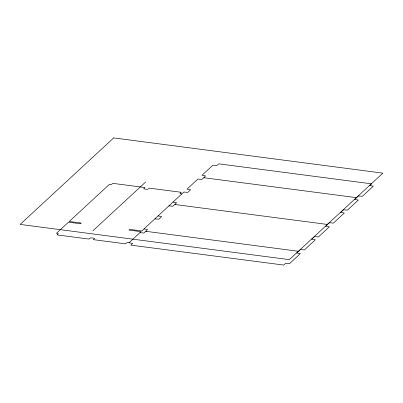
<?xml version="1.0" encoding="UTF-8"?>
<svg xmlns="http://www.w3.org/2000/svg" width="403" height="403" viewBox="0 0 403 403"><rect width="100%" height="100%" fill="white"/><g stroke="black" fill="none" stroke-linecap="round" stroke-linejoin="round"><path stroke-width="0.6" d="M204.261 177.733L203.883 177.522L205.59 175.935L202.009 175.265L212.9 165.2L216.814 165.552L218.497 163.996L219.121 163.88L371.037 183.763L371.415 183.97L369.702 185.561L373.319 186.161L362.393 196.291L358.484 195.944L356.796 197.5L356.171 197.611L203.822 177.733L201.848 179.39L197.893 179.073L187.022 189.138L190.624 189.773L187.818 192.367L183.864 192.05L141.78 230.974L129.716 229.398L128.965 230.088L141.03 231.665L129.036 242.772L132.642 243.407L130.955 244.964L131.212 245.19L283.657 265.053L285.531 263.416L289.445 263.764L300.351 253.593L296.754 253.034L298.437 251.477L298.19 251.245L146.274 231.367L145.589 231.438L143.866 233.025L139.906 232.707M144.022 228.899L147.604 229.564L145.896 231.156L146.274 231.367M158.052 215.922L161.633 216.587L158.827 219.187L154.873 218.864M173.018 202.084L176.6 202.749L174.912 204.306L175.164 204.538L327.291 224.431L329.488 222.758L333.442 223.081L344.318 213.011L340.711 212.376L343.517 209.782L347.431 210.134L358.322 200.069L354.741 199.404L356.448 197.813L356.071 197.601M181.808 193.949L180.01 193.521L181.154 192.448L180.781 192.236L149.453 188.141L147.71 189.289L145.533 189.203L143.735 188.77L144.884 187.702L144.601 187.506L113.283 183.405L112.598 183.476L111.435 184.544L109.369 184.398L69.23 221.479L81.295 223.061L80.55 223.751L68.485 222.174L56.485 233.277L58.309 233.68L57.166 234.748L57.538 234.959L88.867 239.055L90.615 237.906L92.786 237.992L94.584 238.425L93.461 239.463L93.718 239.689L125.036 243.795L125.721 243.719L126.885 242.651L129.061 242.737M92.922 230.778L145.674 181.99M168.902 205.888L172.857 206.21L174.585 204.623L175.265 204.548M327.08 224.416L327.432 224.662L325.75 226.219L329.352 226.854L318.435 236.949L314.526 236.601L311.721 239.196L315.327 239.825L304.451 249.895L300.497 249.573L298.769 251.16L298.089 251.235M113.676 137.912L20.15 224.416L289.324 259.643L382.85 173.139L113.676 137.912"/></g></svg>
